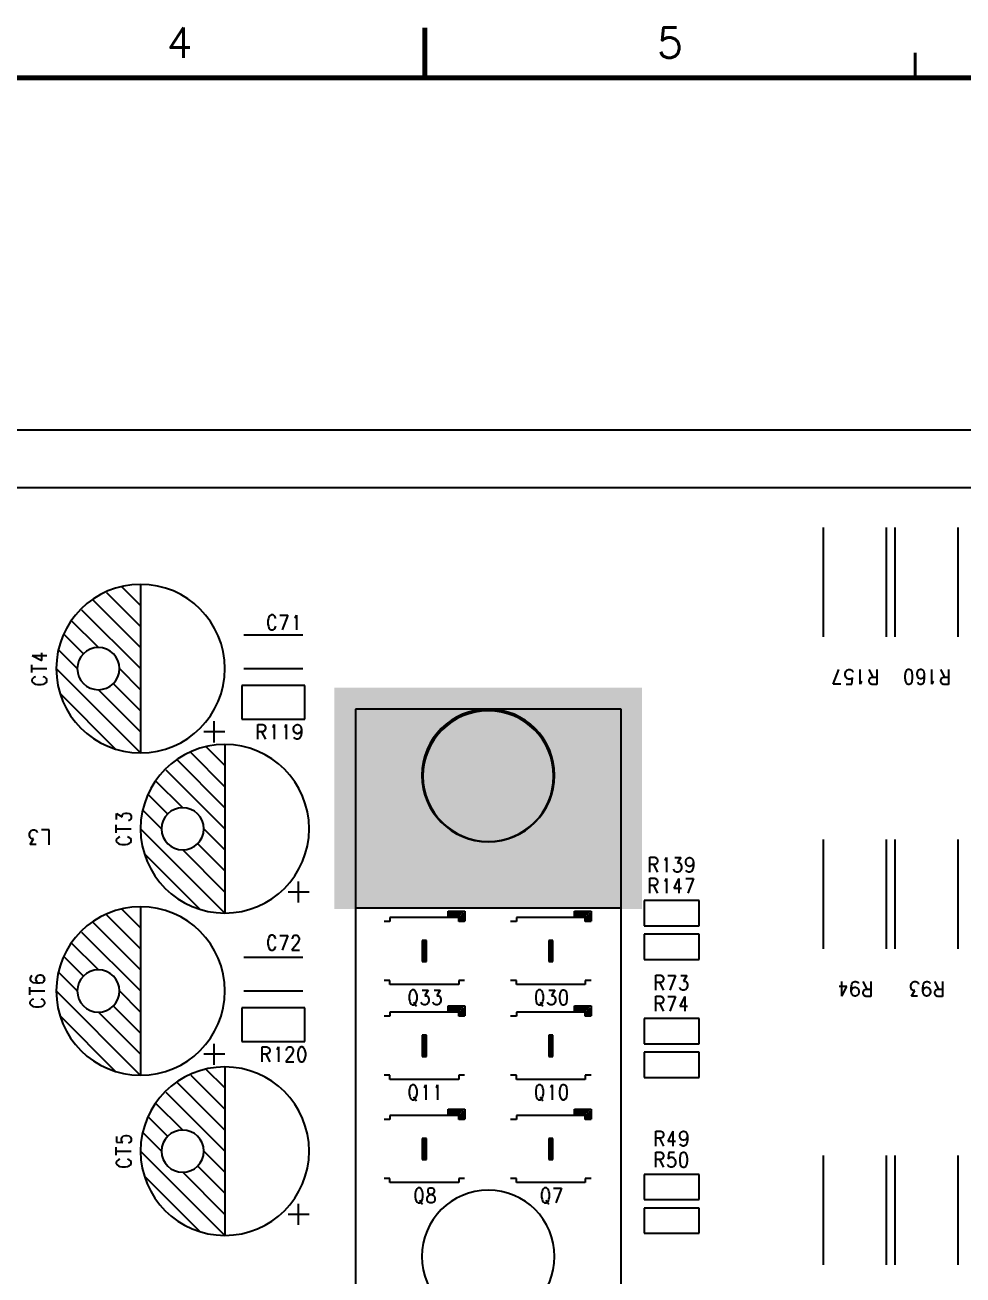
# Model space of a CAD drawing. Extents: x 295 to 953, y 10 to 290.
# Drawn here: x 647.2 to 740.5, y 165.9 to 290.2 of the extents above; entities that cross this region are included whole.
import ezdxf
from ezdxf.enums import TextEntityAlignment as Align

# ---------------------------------------------------------------- set-up
doc = ezdxf.new("R2010")
doc.units = 0
doc.header["$LTSCALE"] = 5
doc.header["$MEASUREMENT"] = 0
doc.layers.get('0').update_dxf_attribs({"linetype": 'CONTINUOUS', "lineweight": 25})
for name, color, linetype in [('BOTTOM_SILK_GBR', 5, 'CONTINUOUS'), ('문자', 4, 'CONTINUOUS'), ('테두리', 3, 'CONTINUOUS')]:
    doc.layers.add(name, color=color, linetype=linetype)
doc.styles.get("Standard").update_dxf_attribs({"font": 'simplex.shx'})

# ---------------------------------------------------------------- blocks, each defined once
blk = doc.blocks.new('C')
at = {"layer": '테두리'}
for points, const_width in [([(210, 290), (210, 285)], 0.5), ([(258.75, 287.5), (258.75, 285)], 0.3), ([(15, 285), (15, 15), (405, 15), (405, 285), (15, 285)], 0.5)]:
    blk.add_lwpolyline(points, dxfattribs=dict(at, const_width=const_width))
at = {"layer": '문자'}
for s, p in [('4', (185.62, 288.5)), ('5', (234.38, 288.5))]:
    blk.add_text(s, height=3, dxfattribs=at).set_placement(p, align=Align.MIDDLE)

msp = doc.modelspace()

# ---------------------------------------------------------------- linework, layer by layer
at = {"layer": 'BOTTOM_SILK_GBR', "color": 0}
for p, q in [((508.78, 250), (868.48, 250)), ((841.25, 244.22), (530.23, 244.22)), ((726.61, 229.39), (726.61, 240.28)), ((732.9, 229.39), (732.9, 240.28)), ((733.74, 229.39), (733.74, 240.28)), ((740.02, 229.39), (740.02, 240.28)), ((658.72, 230.43), (655.37, 233.78)), ((658.72, 232.52), (656.83, 234.41)), ((658.72, 234.62), (658.72, 217.85)), ((658.72, 228.33), (653.9, 233.15)), ((652.85, 232.1), (658.72, 226.24)), ((671.44, 231.23), (671.39, 231.03)), ((671.49, 231.36), (671.44, 231.23)), ((671.59, 231.5), (671.49, 231.36)), ((671.7, 231.59), (671.59, 231.5)), ((671.9, 231.59), (671.7, 231.59)), ((672, 231.5), (671.9, 231.59)), ((672.11, 231.36), (672, 231.5)), ((672.17, 231.23), (672.11, 231.36)), ((672.58, 231.57), (673.35, 231.57)), ((673.35, 231.57), (672.8, 230.1)), ((674.07, 231.3), (674.13, 231.36)), ((674.13, 231.36), (674.22, 231.57)), ((674.22, 231.57), (674.22, 230.1)), ((654.53, 228.33), (651.8, 231.06)), ((671.39, 231.03), (671.39, 230.67)), ((671.39, 230.67), (671.44, 230.46)), ((671.44, 230.46), (671.49, 230.31)), ((671.49, 230.31), (671.59, 230.17)), ((671.59, 230.17), (671.7, 230.1)), ((671.7, 230.1), (671.9, 230.1)), ((671.9, 230.1), (672, 230.17)), ((672, 230.17), (672.11, 230.31)), ((672.11, 230.31), (672.17, 230.46)), ((653.06, 227.7), (651.17, 229.59)), ((668.99, 229.59), (674.85, 229.59)), ((647.94, 227.55), (648.91, 227.04)), ((647.94, 227.55), (649.4, 227.55)), ((648.91, 227.04), (648.91, 227.81)), ((652.43, 226.24), (650.55, 228.12)), ((647.92, 225.85), (647.92, 226.62)), ((647.92, 226.24), (649.4, 226.24)), ((648.01, 225.27), (647.92, 225.17)), ((647.92, 225.17), (647.92, 224.96)), ((648.14, 225.38), (648.01, 225.27)), ((648.28, 225.43), (648.14, 225.38)), ((649.2, 225.38), (649.04, 225.43)), ((649.33, 225.27), (649.2, 225.38)), ((649.4, 225.17), (649.33, 225.27)), ((649.4, 224.96), (649.4, 225.17)), ((658.72, 217.85), (650.34, 226.24)), ((658.72, 224.14), (656.62, 226.24)), ((668.99, 226.24), (674.85, 226.24)), ((727.59, 224.69), (728.14, 226.15)), ((728.78, 225.74), (728.84, 225.94)), ((728.78, 225.58), (728.78, 225.74)), ((728.84, 225.38), (728.78, 225.58)), ((728.84, 225.94), (728.95, 226.08)), ((728.95, 225.25), (728.84, 225.38)), ((728.95, 226.08), (729.12, 226.15)), ((729.12, 225.18), (728.95, 225.25)), ((729.12, 226.15), (729.28, 226.15)), ((729.28, 225.18), (729.12, 225.18)), ((729.28, 226.15), (729.44, 226.08)), ((729.44, 225.25), (729.28, 225.18)), ((729.44, 226.08), (729.49, 226.01)), ((729.44, 224.69), (729.49, 225.31)), ((729.49, 225.31), (729.44, 225.25)), ((729.49, 226.01), (729.55, 225.88)), ((730.28, 224.69), (730.28, 226.15)), ((731.55, 225.38), (731.15, 226.15)), ((731.15, 225.09), (731.21, 225.23)), ((731.15, 224.95), (731.15, 225.09)), ((731.21, 225.23), (731.27, 225.31)), ((731.27, 225.31), (731.43, 225.38)), ((731.43, 225.38), (731.92, 225.38)), ((731.92, 226.15), (731.92, 224.66)), ((734.77, 225.88), (734.71, 225.52)), ((734.71, 225.52), (734.71, 225.31)), ((734.71, 225.31), (734.77, 224.95)), ((734.88, 226.08), (734.77, 225.88)), ((735.04, 226.15), (734.88, 226.08)), ((735.15, 226.15), (735.04, 226.15)), ((735.32, 226.08), (735.15, 226.15)), ((735.43, 225.88), (735.32, 226.08)), ((735.48, 225.52), (735.43, 225.88)), ((735.43, 224.95), (735.48, 225.31)), ((735.48, 225.31), (735.48, 225.52)), ((735.96, 225.94), (735.9, 225.74)), ((735.9, 225.74), (735.9, 225.65)), ((735.9, 225.65), (735.96, 225.45)), ((736.08, 226.08), (735.96, 225.94)), ((735.96, 225.45), (736.08, 225.31)), ((736.26, 226.15), (736.08, 226.08)), ((736.08, 225.31), (736.26, 225.25)), ((736.32, 226.15), (736.26, 226.15)), ((736.26, 225.25), (736.32, 225.25)), ((736.49, 226.08), (736.32, 226.15)), ((736.32, 225.25), (736.49, 225.31)), ((736.62, 225.94), (736.49, 226.08)), ((736.49, 225.31), (736.62, 225.45)), ((736.67, 225.65), (736.62, 225.94)), ((736.62, 225.45), (736.67, 225.65)), ((736.62, 224.95), (736.67, 225.31)), ((736.67, 225.31), (736.67, 225.65)), ((737.4, 224.69), (737.4, 226.15)), ((738.67, 225.38), (738.28, 226.15)), ((738.28, 225.09), (738.34, 225.23)), ((738.28, 224.95), (738.28, 225.09)), ((738.34, 225.23), (738.39, 225.31)), ((738.39, 225.31), (738.55, 225.38)), ((738.55, 225.38), (739.05, 225.38)), ((739.05, 226.15), (739.05, 224.66)), ((647.92, 224.96), (648.01, 224.86)), ((648.01, 224.86), (648.14, 224.76)), ((648.14, 224.76), (648.28, 224.71)), ((648.28, 224.71), (648.48, 224.66)), ((648.48, 224.66), (648.84, 224.66)), ((648.84, 224.66), (649.04, 224.71)), ((649.04, 224.71), (649.2, 224.76)), ((649.2, 224.76), (649.33, 224.86)), ((649.33, 224.86), (649.4, 224.96)), ((658.72, 219.95), (654.53, 224.14)), ((658.72, 222.05), (655.99, 224.77)), ((668.78, 224.56), (668.78, 221.21)), ((675.06, 224.56), (668.78, 224.56)), ((675.06, 221.21), (675.06, 224.56)), ((728.36, 224.69), (727.59, 224.69)), ((728.89, 224.69), (729.44, 224.69)), ((730.37, 224.89), (730.28, 224.69)), ((730.43, 224.95), (730.37, 224.89)), ((731.21, 224.82), (731.15, 224.95)), ((731.27, 224.75), (731.21, 224.82)), ((731.43, 224.66), (731.27, 224.75)), ((731.92, 224.66), (731.43, 224.66)), ((734.77, 224.95), (734.88, 224.75)), ((734.88, 224.75), (735.04, 224.69)), ((735.04, 224.69), (735.15, 224.69)), ((735.15, 224.69), (735.32, 224.75)), ((735.32, 224.75), (735.43, 224.95)), ((735.96, 224.89), (736.02, 224.75)), ((736.02, 224.75), (736.2, 224.69)), ((736.2, 224.69), (736.32, 224.69)), ((736.32, 224.69), (736.49, 224.75)), ((736.49, 224.75), (736.62, 224.95)), ((737.5, 224.89), (737.4, 224.69)), ((737.56, 224.95), (737.5, 224.89)), ((738.34, 224.82), (738.28, 224.95)), ((738.39, 224.75), (738.34, 224.82)), ((738.55, 224.66), (738.39, 224.75)), ((739.05, 224.66), (738.55, 224.66)), ((656.2, 218.27), (650.76, 223.72)), ((680.09, 222.22), (680.09, 113.32)), ((706.49, 222.22), (680.09, 222.22)), ((706.49, 113.32), (706.49, 222.22)), ((666.05, 218.9), (666.05, 221)), ((668.78, 221.21), (675.06, 221.21)), ((670.38, 219.21), (670.38, 220.69)), ((670.38, 220.69), (670.88, 220.69)), ((670.88, 220.69), (671.04, 220.6)), ((671.04, 220.04), (670.88, 219.97)), ((671.04, 220.6), (671.09, 220.54)), ((671.09, 220.13), (671.04, 220.04)), ((671.09, 220.54), (671.15, 220.4)), ((671.15, 220.27), (671.09, 220.13)), ((671.15, 220.4), (671.15, 220.27)), ((671.87, 220.4), (671.93, 220.47)), ((671.93, 220.47), (672.02, 220.67)), ((672.02, 220.67), (672.02, 219.21)), ((673.06, 220.4), (673.12, 220.47)), ((673.12, 220.47), (673.21, 220.67)), ((673.21, 220.67), (673.21, 219.21)), ((673.94, 220.27), (674, 220.47)), ((673.94, 220.2), (673.94, 220.27)), ((674, 219.97), (673.94, 220.2)), ((674, 220.47), (674.12, 220.6)), ((674.12, 220.6), (674.3, 220.67)), ((674.3, 220.67), (674.35, 220.67)), ((674.35, 220.67), (674.54, 220.6)), ((674.54, 220.6), (674.66, 220.47)), ((674.66, 220.47), (674.72, 220.2)), ((674.72, 220.2), (674.66, 219.97)), ((674.72, 220.2), (674.72, 219.84)), ((667.1, 219.95), (665, 219.95)), ((670.88, 219.97), (670.38, 219.97)), ((670.76, 219.97), (671.15, 219.21)), ((674.12, 219.84), (674, 219.97)), ((674.06, 219.28), (674, 219.41)), ((674.24, 219.21), (674.06, 219.28)), ((674.3, 219.77), (674.12, 219.84)), ((674.35, 219.21), (674.24, 219.21)), ((674.35, 219.77), (674.3, 219.77)), ((674.54, 219.84), (674.35, 219.77)), ((674.54, 219.28), (674.35, 219.21)), ((674.66, 219.97), (674.54, 219.84)), ((674.66, 219.48), (674.54, 219.28)), ((674.72, 219.84), (674.66, 219.48)), ((667.1, 214.5), (663.75, 217.85)), ((667.1, 216.6), (665.21, 218.48)), ((667.1, 218.69), (667.1, 201.93)), ((667.1, 212.41), (662.28, 217.23)), ((662.91, 212.41), (660.18, 215.13)), ((661.23, 216.18), (667.1, 210.31)), ((661.44, 211.78), (659.56, 213.66)), ((656.32, 211.22), (656.32, 211.82)), ((656.32, 211.82), (656.88, 211.49)), ((656.88, 211.66), (656.95, 211.77)), ((656.88, 211.49), (656.88, 211.66)), ((656.95, 211.77), (657.02, 211.82)), ((657.02, 211.82), (657.22, 211.88)), ((657.22, 211.88), (657.38, 211.88)), ((657.38, 211.88), (657.58, 211.82)), ((657.58, 211.82), (657.72, 211.72)), ((657.72, 211.72), (657.78, 211.55)), ((657.78, 211.38), (657.72, 211.22)), ((657.78, 211.55), (657.78, 211.38)), ((660.81, 210.31), (658.93, 212.2)), ((647.74, 210.01), (647.85, 210.15)), ((647.85, 210.15), (648.01, 210.22)), ((648.01, 210.22), (648.18, 210.22)), ((648.18, 210.22), (648.34, 210.15)), ((648.34, 210.15), (648.4, 210.08)), ((649.64, 210.22), (648.87, 210.22)), ((649.64, 208.73), (649.64, 210.22)), ((656.3, 209.92), (656.3, 210.7)), ((656.3, 210.31), (657.78, 210.31)), ((657.65, 211.17), (657.51, 211.11)), ((657.72, 211.22), (657.65, 211.17)), ((667.1, 201.93), (658.72, 210.31)), ((667.1, 208.22), (665, 210.31)), ((647.68, 209.81), (647.74, 210.01)), ((647.68, 209.65), (647.68, 209.81)), ((647.74, 209.45), (647.68, 209.65)), ((647.8, 209.38), (647.74, 209.45)), ((647.74, 208.75), (648.07, 209.32)), ((647.9, 209.32), (647.8, 209.38)), ((648.07, 209.32), (647.9, 209.32)), ((648.4, 210.08), (648.45, 209.94)), ((656.39, 209.35), (656.3, 209.25)), ((656.3, 209.25), (656.3, 209.04)), ((656.3, 209.04), (656.39, 208.94)), ((656.52, 209.45), (656.39, 209.35)), ((656.39, 208.94), (656.52, 208.84)), ((656.66, 209.51), (656.52, 209.45)), ((657.58, 209.45), (657.42, 209.51)), ((657.72, 209.35), (657.58, 209.45)), ((657.58, 208.84), (657.72, 208.94)), ((657.78, 209.25), (657.72, 209.35)), ((657.72, 208.94), (657.78, 209.04)), ((657.78, 209.04), (657.78, 209.25)), ((726.61, 198.37), (726.61, 209.26)), ((732.9, 198.37), (732.9, 209.26)), ((733.74, 198.37), (733.74, 209.26)), ((740.02, 198.37), (740.02, 209.26)), ((648.34, 208.75), (647.74, 208.75)), ((656.52, 208.84), (656.66, 208.78)), ((656.66, 208.78), (656.86, 208.74)), ((656.86, 208.74), (657.22, 208.74)), ((657.22, 208.74), (657.42, 208.78)), ((657.42, 208.78), (657.58, 208.84)), ((664.59, 202.35), (659.14, 207.8)), ((667.1, 204.02), (662.91, 208.22)), ((667.1, 206.12), (664.38, 208.84)), ((709.36, 206.01), (709.36, 207.49)), ((709.36, 207.49), (709.85, 207.49)), ((709.85, 206.77), (709.36, 206.77)), ((709.73, 206.77), (710.13, 206.01)), ((709.85, 207.49), (710.01, 207.4)), ((710.01, 206.84), (709.85, 206.77)), ((710.01, 207.4), (710.07, 207.33)), ((710.07, 206.93), (710.01, 206.84)), ((710.07, 207.33), (710.13, 207.2)), ((710.13, 207.06), (710.07, 206.93)), ((710.13, 207.2), (710.13, 207.06)), ((710.85, 207.2), (710.91, 207.27)), ((710.91, 207.27), (711, 207.47)), ((711, 207.47), (711, 206.01)), ((711.84, 207.47), (712.44, 207.47)), ((712.44, 207.47), (712.11, 206.91)), ((712.11, 206.91), (712.28, 206.91)), ((712.28, 206.91), (712.39, 206.84)), ((712.39, 206.84), (712.44, 206.77)), ((712.44, 206.77), (712.5, 206.57)), ((712.5, 206.41), (712.44, 206.21)), ((712.5, 206.57), (712.5, 206.41)), ((712.92, 207.06), (712.97, 207.27)), ((712.92, 207), (712.92, 207.06)), ((712.97, 206.77), (712.92, 207)), ((712.97, 207.27), (713.1, 207.4)), ((713.1, 206.64), (712.97, 206.77)), ((713.1, 207.4), (713.28, 207.47)), ((713.28, 206.57), (713.1, 206.64)), ((713.28, 207.47), (713.33, 207.47)), ((713.33, 206.57), (713.28, 206.57)), ((713.33, 207.47), (713.51, 207.4)), ((713.51, 206.64), (713.33, 206.57)), ((713.51, 207.4), (713.63, 207.27)), ((713.63, 206.77), (713.51, 206.64)), ((713.63, 207.27), (713.69, 207)), ((713.69, 207), (713.63, 206.77)), ((713.69, 206.64), (713.63, 206.28)), ((713.69, 207), (713.69, 206.64)), ((709.36, 203.91), (709.36, 205.4)), ((709.36, 205.4), (709.85, 205.4)), ((709.85, 205.4), (710.01, 205.3)), ((710.01, 205.3), (710.07, 205.24)), ((710.07, 205.24), (710.13, 205.1)), ((710.85, 205.1), (710.91, 205.17)), ((710.91, 205.17), (711, 205.37)), ((711, 205.37), (711, 203.91)), ((711.79, 206.14), (711.73, 206.28)), ((712.24, 205.37), (711.73, 204.41)), ((711.84, 206.07), (711.79, 206.14)), ((712, 206.01), (711.84, 206.07)), ((712.17, 206.01), (712, 206.01)), ((712.33, 206.07), (712.17, 206.01)), ((712.24, 205.37), (712.24, 203.91)), ((712.44, 206.21), (712.33, 206.07)), ((712.92, 205.37), (713.69, 205.37)), ((713.04, 206.07), (712.97, 206.21)), ((713.21, 206.01), (713.04, 206.07)), ((713.69, 205.37), (713.14, 203.91)), ((713.33, 206.01), (713.21, 206.01)), ((713.51, 206.07), (713.33, 206.01)), ((713.63, 206.28), (713.51, 206.07)), ((675.48, 204.02), (673.39, 204.02)), ((674.43, 202.98), (674.43, 205.07)), ((709.85, 204.68), (709.36, 204.68)), ((709.73, 204.68), (710.13, 203.91)), ((710.01, 204.74), (709.85, 204.68)), ((710.07, 204.83), (710.01, 204.74)), ((710.13, 204.97), (710.07, 204.83)), ((710.13, 205.1), (710.13, 204.97)), ((711.73, 204.41), (712.5, 204.41)), ((708.8, 203.19), (708.8, 200.67)), ((714.25, 203.19), (708.8, 203.19)), ((714.25, 200.67), (714.25, 203.19)), ((658.72, 198.37), (655.37, 201.72)), ((658.72, 200.46), (656.83, 202.35)), ((658.72, 202.56), (658.72, 185.79)), ((706.49, 202.42), (680.09, 202.42)), ((683.52, 201.5), (683.52, 201.09)), ((690.37, 201.5), (683.52, 201.5)), ((689.31, 201.62), (689.31, 202.12)), ((689.31, 202.12), (690.96, 202.12)), ((689.31, 201.95), (689.31, 202.12)), ((690.79, 201.95), (689.31, 201.95)), ((689.31, 201.79), (690.63, 201.79)), ((689.31, 201.62), (689.31, 201.79)), ((690.46, 201.62), (689.31, 201.62)), ((690.37, 201.09), (690.37, 201.5)), ((690.46, 201.13), (690.46, 201.62)), ((690.63, 201.79), (690.63, 201.13)), ((690.79, 201.13), (690.79, 201.95)), ((690.96, 202.12), (690.96, 201.13)), ((696.09, 201.5), (696.09, 201.09)), ((702.94, 201.5), (696.09, 201.5)), ((701.88, 201.62), (701.88, 202.12)), ((701.88, 202.12), (703.53, 202.12)), ((701.88, 201.95), (701.88, 202.12)), ((703.37, 201.95), (701.88, 201.95)), ((701.88, 201.79), (703.2, 201.79)), ((701.88, 201.62), (701.88, 201.79)), ((703.04, 201.62), (701.88, 201.62)), ((702.94, 201.09), (702.94, 201.5)), ((703.04, 201.13), (703.04, 201.62)), ((703.2, 201.79), (703.2, 201.13)), ((703.37, 201.13), (703.37, 201.95)), ((703.53, 202.12), (703.53, 201.13)), ((658.72, 196.27), (653.9, 201.09)), ((683.52, 201.09), (682.94, 201.09)), ((690.94, 201.09), (690.37, 201.09)), ((690.96, 201.13), (690.46, 201.13)), ((690.63, 201.13), (690.79, 201.13)), ((696.09, 201.09), (695.51, 201.09)), ((703.52, 201.09), (702.94, 201.09)), ((703.53, 201.13), (703.04, 201.13)), ((703.2, 201.13), (703.37, 201.13)), ((708.8, 200.67), (714.25, 200.67)), ((654.53, 196.27), (651.8, 199)), ((652.85, 200.04), (658.72, 194.18)), ((671.44, 199.38), (671.39, 199.18)), ((671.39, 199.18), (671.39, 198.82)), ((671.49, 199.51), (671.44, 199.38)), ((671.59, 199.65), (671.49, 199.51)), ((671.7, 199.74), (671.59, 199.65)), ((671.9, 199.74), (671.7, 199.74)), ((672, 199.65), (671.9, 199.74)), ((672.11, 199.51), (672, 199.65)), ((672.17, 199.38), (672.11, 199.51)), ((672.58, 199.71), (673.35, 199.71)), ((673.35, 199.71), (672.8, 198.25)), ((674.32, 198.95), (673.77, 198.25)), ((673.82, 199.45), (673.88, 199.58)), ((673.82, 199.38), (673.82, 199.45)), ((673.88, 199.58), (673.93, 199.65)), ((673.93, 199.65), (674.04, 199.74)), ((674.04, 199.74), (674.26, 199.74)), ((674.26, 199.74), (674.37, 199.65)), ((674.43, 199.18), (674.32, 198.95)), ((674.37, 199.65), (674.43, 199.58)), ((674.43, 199.58), (674.48, 199.45)), ((674.48, 199.31), (674.43, 199.18)), ((674.48, 199.45), (674.48, 199.31)), ((686.73, 199.2), (686.73, 197.11)), ((687.15, 199.2), (686.73, 199.2)), ((686.94, 197.11), (686.94, 199.2)), ((687.15, 197.11), (687.15, 199.2)), ((699.3, 199.2), (699.3, 197.11)), ((699.72, 199.2), (699.3, 199.2)), ((699.51, 197.11), (699.51, 199.2)), ((699.72, 197.11), (699.72, 199.2)), ((708.8, 199.83), (708.8, 197.32)), ((714.25, 199.83), (708.8, 199.83)), ((714.25, 197.32), (714.25, 199.83)), ((671.39, 198.82), (671.44, 198.61)), ((671.44, 198.61), (671.49, 198.46)), ((671.49, 198.46), (671.59, 198.32)), ((671.59, 198.32), (671.7, 198.25)), ((671.7, 198.25), (671.9, 198.25)), ((671.9, 198.25), (672, 198.32)), ((672, 198.32), (672.11, 198.46)), ((672.11, 198.46), (672.17, 198.61)), ((673.77, 198.25), (674.54, 198.25)), ((653.06, 195.64), (651.17, 197.53)), ((668.99, 197.53), (674.85, 197.53)), ((686.73, 197.11), (687.15, 197.11)), ((699.3, 197.11), (699.72, 197.11)), ((708.8, 197.32), (714.25, 197.32)), ((647.8, 195.63), (647.73, 195.45)), ((647.73, 195.45), (647.73, 195.33)), ((647.73, 195.33), (647.8, 195.16)), ((647.93, 195.69), (647.8, 195.63)), ((648.36, 195.56), (648.29, 195.39)), ((648.29, 195.39), (648.29, 195.33)), ((648.29, 195.33), (648.36, 195.16)), ((648.49, 195.69), (648.36, 195.56)), ((648.7, 195.75), (648.49, 195.69)), ((648.79, 195.75), (648.7, 195.75)), ((648.99, 195.69), (648.79, 195.75)), ((649.12, 195.56), (648.99, 195.69)), ((649.19, 195.39), (649.12, 195.56)), ((649.12, 195.16), (649.19, 195.33)), ((649.19, 195.33), (649.19, 195.39)), ((652.43, 194.18), (650.55, 196.06)), ((683.52, 195.23), (682.94, 195.23)), ((683.52, 194.82), (683.52, 195.23)), ((690.37, 195.23), (690.37, 194.82)), ((690.94, 195.23), (690.37, 195.23)), ((696.09, 195.23), (695.51, 195.23)), ((696.09, 194.82), (696.09, 195.23)), ((702.94, 195.23), (702.94, 194.82)), ((703.52, 195.23), (702.94, 195.23)), ((709.95, 194.27), (709.95, 195.76)), ((709.95, 195.76), (710.45, 195.76)), ((710.45, 195.76), (710.61, 195.67)), ((710.61, 195.67), (710.66, 195.6)), ((710.66, 195.19), (710.61, 195.1)), ((710.66, 195.6), (710.72, 195.46)), ((710.72, 195.33), (710.66, 195.19)), ((710.72, 195.46), (710.72, 195.33)), ((711.14, 195.73), (711.91, 195.73)), ((711.91, 195.73), (711.35, 194.27)), ((712.44, 195.73), (713.04, 195.73)), ((713.04, 195.73), (712.7, 195.17)), ((647.71, 193.79), (647.71, 194.56)), ((647.71, 194.18), (649.19, 194.18)), ((647.8, 195.16), (648, 195.03)), ((648, 195.03), (648.36, 194.98)), ((648.36, 195.16), (648.49, 195.03)), ((648.36, 194.98), (648.7, 194.98)), ((648.49, 195.03), (648.7, 194.98)), ((648.7, 194.98), (648.99, 195.03)), ((648.99, 195.03), (649.12, 195.16)), ((658.72, 185.79), (650.34, 194.18)), ((658.72, 192.08), (656.62, 194.18)), ((668.99, 194.18), (674.85, 194.18)), ((690.37, 194.82), (683.52, 194.82)), ((685.53, 194.06), (685.48, 193.93)), ((685.63, 194.2), (685.53, 194.06)), ((685.72, 194.29), (685.63, 194.2)), ((685.91, 194.29), (685.72, 194.29)), ((686, 194.2), (685.91, 194.29)), ((686.1, 194.06), (686, 194.2)), ((686.15, 193.93), (686.1, 194.06)), ((686.73, 194.27), (687.33, 194.27)), ((687.33, 194.27), (687, 193.7)), ((687.92, 194.27), (688.52, 194.27)), ((688.52, 194.27), (688.19, 193.7)), ((702.94, 194.82), (696.09, 194.82)), ((698.1, 194.06), (698.05, 193.93)), ((698.2, 194.2), (698.1, 194.06)), ((698.29, 194.29), (698.2, 194.2)), ((698.48, 194.29), (698.29, 194.29)), ((698.58, 194.2), (698.48, 194.29)), ((698.68, 194.06), (698.58, 194.2)), ((698.72, 193.93), (698.68, 194.06)), ((699.3, 194.27), (699.91, 194.27)), ((699.91, 194.27), (699.57, 193.7)), ((700.44, 194), (700.38, 193.64)), ((700.54, 194.2), (700.44, 194)), ((700.71, 194.27), (700.54, 194.2)), ((700.82, 194.27), (700.71, 194.27)), ((700.98, 194.2), (700.82, 194.27)), ((701.09, 194), (700.98, 194.2)), ((701.15, 193.64), (701.09, 194)), ((710.45, 195.04), (709.95, 195.04)), ((710.33, 195.04), (710.72, 194.27)), ((710.61, 195.1), (710.45, 195.04)), ((712.38, 194.41), (712.33, 194.54)), ((712.44, 194.34), (712.38, 194.41)), ((712.6, 194.27), (712.44, 194.34)), ((712.77, 194.27), (712.6, 194.27)), ((712.7, 195.17), (712.87, 195.17)), ((712.93, 194.34), (712.77, 194.27)), ((712.87, 195.17), (712.98, 195.1)), ((713.04, 194.47), (712.93, 194.34)), ((712.98, 195.1), (713.04, 195.04)), ((713.04, 195.04), (713.1, 194.83)), ((713.1, 194.68), (713.04, 194.47)), ((713.1, 194.83), (713.1, 194.68)), ((728.95, 194.63), (728.18, 194.63)), ((728.44, 193.67), (728.44, 195.13)), ((728.44, 193.67), (728.95, 194.63)), ((729.37, 194.5), (729.43, 194.86)), ((729.37, 194.14), (729.37, 194.5)), ((729.37, 194.14), (729.43, 194.36)), ((729.43, 193.87), (729.37, 194.14)), ((729.43, 194.86), (729.55, 195.06)), ((729.43, 194.36), (729.55, 194.5)), ((729.55, 195.06), (729.73, 195.13)), ((729.55, 194.5), (729.73, 194.56)), ((729.73, 195.13), (729.85, 195.13)), ((729.73, 194.56), (729.79, 194.56)), ((729.79, 194.56), (729.96, 194.5)), ((729.85, 195.13), (730.03, 195.06)), ((729.96, 194.5), (730.09, 194.36)), ((730.03, 195.06), (730.09, 194.92)), ((730.09, 194.36), (730.14, 194.14)), ((730.14, 194.07), (730.09, 193.87)), ((730.14, 194.14), (730.14, 194.07)), ((730.95, 194.36), (730.56, 195.13)), ((730.56, 194.07), (730.62, 194.21)), ((730.56, 193.93), (730.56, 194.07)), ((730.62, 193.8), (730.56, 193.93)), ((730.62, 194.21), (730.67, 194.29)), ((730.67, 194.29), (730.83, 194.36)), ((730.83, 194.36), (731.33, 194.36)), ((731.33, 195.13), (731.33, 193.64)), ((735.31, 194.72), (735.37, 194.92)), ((735.31, 194.56), (735.31, 194.72)), ((735.37, 194.36), (735.31, 194.56)), ((735.37, 194.92), (735.48, 195.06)), ((735.42, 194.29), (735.37, 194.36)), ((735.37, 193.67), (735.7, 194.23)), ((735.53, 194.23), (735.42, 194.29)), ((735.48, 195.06), (735.64, 195.13)), ((735.7, 194.23), (735.53, 194.23)), ((735.64, 195.13), (735.81, 195.13)), ((735.81, 195.13), (735.97, 195.06)), ((735.97, 195.06), (736.02, 194.99)), ((736.02, 194.99), (736.08, 194.86)), ((736.49, 194.5), (736.56, 194.86)), ((736.49, 194.14), (736.49, 194.5)), ((736.49, 194.14), (736.56, 194.36)), ((736.56, 193.87), (736.49, 194.14)), ((736.56, 194.86), (736.67, 195.06)), ((736.56, 194.36), (736.67, 194.5)), ((736.67, 195.06), (736.86, 195.13)), ((736.67, 194.5), (736.86, 194.56)), ((736.86, 195.13), (736.97, 195.13)), ((736.86, 194.56), (736.91, 194.56)), ((736.91, 194.56), (737.09, 194.5)), ((736.97, 195.13), (737.15, 195.06)), ((737.09, 194.5), (737.21, 194.36)), ((737.15, 195.06), (737.21, 194.92)), ((737.21, 194.36), (737.27, 194.14)), ((737.27, 194.07), (737.21, 193.87)), ((737.27, 194.14), (737.27, 194.07)), ((738.08, 194.36), (737.68, 195.13)), ((737.68, 194.07), (737.74, 194.21)), ((737.68, 193.93), (737.68, 194.07)), ((737.74, 193.8), (737.68, 193.93)), ((737.74, 194.21), (737.8, 194.29)), ((737.8, 194.29), (737.96, 194.36)), ((737.96, 194.36), (738.45, 194.36)), ((738.45, 195.13), (738.45, 193.64)), ((647.8, 193.21), (647.71, 193.11)), ((647.71, 193.11), (647.71, 192.9)), ((647.71, 192.9), (647.8, 192.8)), ((647.93, 193.32), (647.8, 193.21)), ((647.8, 192.8), (647.93, 192.7)), ((648.07, 193.37), (647.93, 193.32)), ((647.93, 192.7), (648.07, 192.65)), ((648.99, 193.32), (648.83, 193.37)), ((648.83, 192.65), (648.99, 192.7)), ((649.12, 193.21), (648.99, 193.32)), ((648.99, 192.7), (649.12, 192.8)), ((649.19, 193.11), (649.12, 193.21)), ((649.12, 192.8), (649.19, 192.9)), ((649.19, 192.9), (649.19, 193.11)), ((658.72, 189.98), (655.99, 192.71)), ((685.48, 193.93), (685.43, 193.73)), ((685.43, 193.73), (685.43, 193.37)), ((685.43, 193.37), (685.48, 193.16)), ((685.48, 193.16), (685.53, 193.01)), ((685.53, 193.01), (685.63, 192.87)), ((685.63, 192.87), (685.72, 192.8)), ((685.72, 192.8), (685.91, 192.8)), ((685.87, 193.07), (686.15, 192.67)), ((685.91, 192.8), (686, 192.87)), ((686, 192.87), (686.1, 193.01)), ((686.1, 193.01), (686.15, 193.16)), ((686.21, 193.73), (686.15, 193.93)), ((686.15, 193.16), (686.21, 193.37)), ((686.21, 193.37), (686.21, 193.73)), ((686.68, 192.94), (686.62, 193.07)), ((686.73, 192.87), (686.68, 192.94)), ((686.89, 192.8), (686.73, 192.87)), ((687.06, 192.8), (686.89, 192.8)), ((687, 193.7), (687.17, 193.7)), ((687.22, 192.87), (687.06, 192.8)), ((687.17, 193.7), (687.28, 193.64)), ((687.33, 193.01), (687.22, 192.87)), ((687.28, 193.64), (687.33, 193.57)), ((687.33, 193.57), (687.39, 193.37)), ((687.39, 193.21), (687.33, 193.01)), ((687.39, 193.37), (687.39, 193.21)), ((687.86, 192.94), (687.81, 193.07)), ((687.92, 192.87), (687.86, 192.94)), ((688.08, 192.8), (687.92, 192.87)), ((688.25, 192.8), (688.08, 192.8)), ((688.19, 193.7), (688.36, 193.7)), ((688.41, 192.87), (688.25, 192.8)), ((688.36, 193.7), (688.47, 193.64)), ((688.52, 193.01), (688.41, 192.87)), ((688.47, 193.64), (688.52, 193.57)), ((688.52, 193.57), (688.58, 193.37)), ((688.58, 193.21), (688.52, 193.01)), ((688.58, 193.37), (688.58, 193.21)), ((698.05, 193.93), (698.01, 193.73)), ((698.01, 193.73), (698.01, 193.37)), ((698.01, 193.37), (698.05, 193.16)), ((698.05, 193.16), (698.1, 193.01)), ((698.1, 193.01), (698.2, 192.87)), ((698.2, 192.87), (698.29, 192.8)), ((698.29, 192.8), (698.48, 192.8)), ((698.44, 193.07), (698.72, 192.67)), ((698.48, 192.8), (698.58, 192.87)), ((698.58, 192.87), (698.68, 193.01)), ((698.68, 193.01), (698.72, 193.16)), ((698.78, 193.73), (698.72, 193.93)), ((698.72, 193.16), (698.78, 193.37)), ((698.78, 193.37), (698.78, 193.73)), ((699.25, 192.94), (699.19, 193.07)), ((699.3, 192.87), (699.25, 192.94)), ((699.46, 192.8), (699.3, 192.87)), ((699.63, 192.8), (699.46, 192.8)), ((699.57, 193.7), (699.74, 193.7)), ((699.8, 192.87), (699.63, 192.8)), ((699.74, 193.7), (699.85, 193.64)), ((699.91, 193.01), (699.8, 192.87)), ((699.85, 193.64), (699.91, 193.57)), ((699.91, 193.57), (699.97, 193.37)), ((699.97, 193.21), (699.91, 193.01)), ((699.97, 193.37), (699.97, 193.21)), ((700.38, 193.64), (700.38, 193.43)), ((700.38, 193.43), (700.44, 193.07)), ((700.44, 193.07), (700.54, 192.87)), ((700.54, 192.87), (700.71, 192.8)), ((700.71, 192.8), (700.82, 192.8)), ((700.82, 192.8), (700.98, 192.87)), ((700.98, 192.87), (701.09, 193.07)), ((701.09, 193.07), (701.15, 193.43)), ((701.15, 193.43), (701.15, 193.64)), ((709.95, 192.18), (709.95, 193.66)), ((709.95, 193.66), (710.45, 193.66)), ((710.45, 192.94), (709.95, 192.94)), ((710.33, 192.94), (710.72, 192.18)), ((710.45, 193.66), (710.61, 193.57)), ((710.61, 193.01), (710.45, 192.94)), ((710.61, 193.57), (710.66, 193.5)), ((710.66, 193.1), (710.61, 193.01)), ((710.66, 193.5), (710.72, 193.37)), ((710.72, 193.23), (710.66, 193.1)), ((710.72, 193.37), (710.72, 193.23)), ((711.14, 193.64), (711.91, 193.64)), ((711.91, 193.64), (711.35, 192.18)), ((712.84, 193.64), (712.33, 192.67)), ((712.84, 193.64), (712.84, 192.18)), ((729.55, 193.73), (729.43, 193.87)), ((729.73, 193.67), (729.55, 193.73)), ((729.79, 193.67), (729.73, 193.67)), ((729.96, 193.73), (729.79, 193.67)), ((730.09, 193.87), (729.96, 193.73)), ((730.67, 193.73), (730.62, 193.8)), ((730.83, 193.64), (730.67, 193.73)), ((731.33, 193.64), (730.83, 193.64)), ((735.97, 193.67), (735.37, 193.67)), ((736.67, 193.73), (736.56, 193.87)), ((736.86, 193.67), (736.67, 193.73)), ((736.91, 193.67), (736.86, 193.67)), ((737.09, 193.73), (736.91, 193.67)), ((737.21, 193.87), (737.09, 193.73)), ((737.8, 193.73), (737.74, 193.8)), ((737.96, 193.64), (737.8, 193.73)), ((738.45, 193.64), (737.96, 193.64)), ((648.07, 192.65), (648.27, 192.6)), ((648.27, 192.6), (648.63, 192.6)), ((648.63, 192.6), (648.83, 192.65)), ((656.2, 186.21), (650.76, 191.66)), ((658.72, 187.89), (654.53, 192.08)), ((668.78, 192.5), (668.78, 189.15)), ((675.06, 192.5), (668.78, 192.5)), ((675.06, 189.15), (675.06, 192.5)), ((683.52, 191.66), (682.94, 191.66)), ((683.52, 192.07), (683.52, 191.66)), ((690.37, 192.07), (683.52, 192.07)), ((689.31, 192.19), (689.31, 192.69)), ((689.31, 192.69), (690.96, 192.69)), ((689.31, 192.52), (689.31, 192.69)), ((690.79, 192.52), (689.31, 192.52)), ((689.31, 192.36), (690.63, 192.36)), ((689.31, 192.19), (689.31, 192.36)), ((690.46, 192.19), (689.31, 192.19)), ((690.37, 191.66), (690.37, 192.07)), ((690.94, 191.66), (690.37, 191.66)), ((690.46, 191.7), (690.46, 192.19)), ((690.96, 191.7), (690.46, 191.7)), ((690.63, 192.36), (690.63, 191.7)), ((690.63, 191.7), (690.79, 191.7)), ((690.79, 191.7), (690.79, 192.52)), ((690.96, 192.69), (690.96, 191.7)), ((696.09, 191.66), (695.51, 191.66)), ((696.09, 192.07), (696.09, 191.66)), ((702.94, 192.07), (696.09, 192.07)), ((701.88, 192.19), (701.88, 192.69)), ((701.88, 192.69), (703.53, 192.69)), ((701.88, 192.52), (701.88, 192.69)), ((703.37, 192.52), (701.88, 192.52)), ((701.88, 192.36), (703.2, 192.36)), ((701.88, 192.19), (701.88, 192.36)), ((703.04, 192.19), (701.88, 192.19)), ((702.94, 191.66), (702.94, 192.07)), ((703.52, 191.66), (702.94, 191.66)), ((703.04, 191.7), (703.04, 192.19)), ((703.53, 191.7), (703.04, 191.7)), ((703.2, 192.36), (703.2, 191.7)), ((703.2, 191.7), (703.37, 191.7)), ((703.37, 191.7), (703.37, 192.52)), ((703.53, 192.69), (703.53, 191.7)), ((708.8, 191.45), (708.8, 188.94)), ((714.25, 191.45), (708.8, 191.45)), ((712.33, 192.67), (713.1, 192.67)), ((714.25, 188.94), (714.25, 191.45)), ((668.78, 189.15), (675.06, 189.15)), ((686.73, 189.78), (686.73, 187.68)), ((687.15, 189.78), (686.73, 189.78)), ((686.94, 187.68), (686.94, 189.78)), ((687.15, 187.68), (687.15, 189.78)), ((699.3, 189.78), (699.3, 187.68)), ((699.72, 189.78), (699.3, 189.78)), ((699.51, 187.68), (699.51, 189.78)), ((699.72, 187.68), (699.72, 189.78)), ((667.1, 187.89), (665, 187.89)), ((666.05, 186.84), (666.05, 188.94)), ((670.8, 187.15), (670.8, 188.63)), ((670.8, 188.63), (671.29, 188.63)), ((671.29, 187.91), (670.8, 187.91)), ((671.18, 187.91), (671.57, 187.15)), ((671.29, 188.63), (671.46, 188.54)), ((671.46, 187.98), (671.29, 187.91)), ((671.46, 188.54), (671.51, 188.47)), ((671.51, 188.07), (671.46, 187.98)), ((671.51, 188.47), (671.57, 188.34)), ((671.57, 188.2), (671.51, 188.07)), ((671.57, 188.34), (671.57, 188.2)), ((672.29, 188.34), (672.35, 188.41)), ((672.35, 188.41), (672.44, 188.61)), ((672.44, 188.61), (672.44, 187.15)), ((673.72, 187.84), (673.18, 187.15)), ((673.23, 188.34), (673.28, 188.47)), ((673.23, 188.27), (673.23, 188.34)), ((673.28, 188.47), (673.34, 188.54)), ((673.34, 188.54), (673.45, 188.63)), ((673.45, 188.63), (673.67, 188.63)), ((673.67, 188.63), (673.78, 188.54)), ((673.83, 188.07), (673.72, 187.84)), ((673.78, 188.54), (673.83, 188.47)), ((673.83, 188.47), (673.89, 188.34)), ((673.89, 188.2), (673.83, 188.07)), ((673.89, 188.34), (673.89, 188.2)), ((674.42, 188.34), (674.36, 187.98)), ((674.36, 187.98), (674.36, 187.78)), ((674.36, 187.78), (674.42, 187.42)), ((674.53, 188.54), (674.42, 188.34)), ((674.69, 188.61), (674.53, 188.54)), ((674.8, 188.61), (674.69, 188.61)), ((674.97, 188.54), (674.8, 188.61)), ((675.07, 188.34), (674.97, 188.54)), ((675.14, 187.98), (675.07, 188.34)), ((675.07, 187.42), (675.14, 187.78)), ((675.14, 187.78), (675.14, 187.98)), ((708.8, 188.94), (714.25, 188.94)), ((708.8, 188.1), (708.8, 185.58)), ((714.25, 188.1), (708.8, 188.1)), ((714.25, 185.58), (714.25, 188.1)), ((667.1, 186.63), (667.1, 169.87)), ((673.18, 187.15), (673.95, 187.15)), ((674.42, 187.42), (674.53, 187.21)), ((674.53, 187.21), (674.69, 187.15)), ((674.69, 187.15), (674.8, 187.15)), ((674.8, 187.15), (674.97, 187.21)), ((674.97, 187.21), (675.07, 187.42)), ((686.73, 187.68), (687.15, 187.68)), ((699.3, 187.68), (699.72, 187.68)), ((667.1, 182.44), (663.75, 185.79)), ((667.1, 184.54), (665.21, 186.42)), ((683.52, 185.8), (682.94, 185.8)), ((683.52, 185.39), (683.52, 185.8)), ((690.37, 185.39), (683.52, 185.39)), ((690.37, 185.8), (690.37, 185.39)), ((690.94, 185.8), (690.37, 185.8)), ((696.09, 185.8), (695.51, 185.8)), ((696.09, 185.39), (696.09, 185.8)), ((702.94, 185.39), (696.09, 185.39)), ((702.94, 185.8), (702.94, 185.39)), ((703.52, 185.8), (702.94, 185.8)), ((708.8, 185.58), (714.25, 185.58)), ((661.23, 184.12), (667.1, 178.25)), ((667.1, 180.35), (662.28, 185.16)), ((685.48, 184.5), (685.43, 184.3)), ((685.43, 184.3), (685.43, 183.94)), ((685.53, 184.64), (685.48, 184.5)), ((685.63, 184.77), (685.53, 184.64)), ((685.72, 184.86), (685.63, 184.77)), ((685.91, 184.86), (685.72, 184.86)), ((686, 184.77), (685.91, 184.86)), ((686.1, 184.64), (686, 184.77)), ((686.15, 184.5), (686.1, 184.64)), ((686.21, 184.3), (686.15, 184.5)), ((686.21, 183.94), (686.21, 184.3)), ((686.92, 184.57), (686.98, 184.64)), ((686.98, 184.64), (687.08, 184.84)), ((687.08, 184.84), (687.08, 183.37)), ((688.11, 184.57), (688.17, 184.64)), ((688.17, 184.64), (688.26, 184.84)), ((688.26, 184.84), (688.26, 183.37)), ((698.05, 184.5), (698.01, 184.3)), ((698.01, 184.3), (698.01, 183.94)), ((698.1, 184.64), (698.05, 184.5)), ((698.2, 184.77), (698.1, 184.64)), ((698.29, 184.86), (698.2, 184.77)), ((698.48, 184.86), (698.29, 184.86)), ((698.58, 184.77), (698.48, 184.86)), ((698.68, 184.64), (698.58, 184.77)), ((698.72, 184.5), (698.68, 184.64)), ((698.78, 184.3), (698.72, 184.5)), ((698.78, 183.94), (698.78, 184.3)), ((699.5, 184.57), (699.56, 184.64)), ((699.56, 184.64), (699.65, 184.84)), ((699.65, 184.84), (699.65, 183.37)), ((700.44, 184.57), (700.38, 184.21)), ((700.38, 184.21), (700.38, 184)), ((700.38, 184), (700.44, 183.65)), ((700.54, 184.77), (700.44, 184.57)), ((700.71, 184.84), (700.54, 184.77)), ((700.82, 184.84), (700.71, 184.84)), ((700.98, 184.77), (700.82, 184.84)), ((701.09, 184.57), (700.98, 184.77)), ((701.15, 184.21), (701.09, 184.57)), ((701.09, 183.65), (701.15, 184)), ((701.15, 184), (701.15, 184.21)), ((662.91, 180.35), (660.18, 183.07)), ((685.43, 183.94), (685.48, 183.73)), ((685.48, 183.73), (685.53, 183.58)), ((685.53, 183.58), (685.63, 183.44)), ((685.63, 183.44), (685.72, 183.37)), ((685.72, 183.37), (685.91, 183.37)), ((685.87, 183.65), (686.15, 183.24)), ((685.91, 183.37), (686, 183.44)), ((686, 183.44), (686.1, 183.58)), ((686.1, 183.58), (686.15, 183.73)), ((686.15, 183.73), (686.21, 183.94)), ((698.01, 183.94), (698.05, 183.73)), ((698.05, 183.73), (698.1, 183.58)), ((698.1, 183.58), (698.2, 183.44)), ((698.2, 183.44), (698.29, 183.37)), ((698.29, 183.37), (698.48, 183.37)), ((698.44, 183.65), (698.72, 183.24)), ((698.48, 183.37), (698.58, 183.44)), ((698.58, 183.44), (698.68, 183.58)), ((698.68, 183.58), (698.72, 183.73)), ((698.72, 183.73), (698.78, 183.94)), ((700.44, 183.65), (700.54, 183.44)), ((700.54, 183.44), (700.71, 183.37)), ((700.71, 183.37), (700.82, 183.37)), ((700.82, 183.37), (700.98, 183.44)), ((700.98, 183.44), (701.09, 183.65)), ((661.44, 179.72), (659.56, 181.6)), ((683.52, 181.8), (683.52, 181.39)), ((690.37, 181.8), (683.52, 181.8)), ((689.31, 181.92), (689.31, 182.42)), ((689.31, 182.42), (690.96, 182.42)), ((689.31, 182.25), (689.31, 182.42)), ((690.79, 182.25), (689.31, 182.25)), ((689.31, 182.09), (690.63, 182.09)), ((689.31, 181.92), (689.31, 182.09)), ((690.46, 181.92), (689.31, 181.92)), ((690.37, 181.39), (690.37, 181.8)), ((690.46, 181.43), (690.46, 181.92)), ((690.63, 182.09), (690.63, 181.43)), ((690.79, 181.43), (690.79, 182.25)), ((690.96, 182.42), (690.96, 181.43)), ((696.09, 181.8), (696.09, 181.39)), ((702.94, 181.8), (696.09, 181.8)), ((701.88, 181.92), (701.88, 182.42)), ((701.88, 182.42), (703.53, 182.42)), ((701.88, 182.25), (701.88, 182.42)), ((703.37, 182.25), (701.88, 182.25)), ((701.88, 182.09), (703.2, 182.09)), ((701.88, 181.92), (701.88, 182.09)), ((703.04, 181.92), (701.88, 181.92)), ((702.94, 181.39), (702.94, 181.8)), ((703.04, 181.43), (703.04, 181.92)), ((703.2, 182.09), (703.2, 181.43)), ((703.37, 181.43), (703.37, 182.25)), ((703.53, 182.42), (703.53, 181.43)), ((683.52, 181.39), (682.94, 181.39)), ((690.94, 181.39), (690.37, 181.39)), ((690.96, 181.43), (690.46, 181.43)), ((690.63, 181.43), (690.79, 181.43)), ((696.09, 181.39), (695.51, 181.39)), ((703.52, 181.39), (702.94, 181.39)), ((703.53, 181.43), (703.04, 181.43)), ((703.2, 181.43), (703.37, 181.43)), ((656.32, 179.71), (656.32, 179.16)), ((656.32, 179.16), (656.95, 179.11)), ((656.82, 179.48), (656.88, 179.65)), ((656.82, 179.32), (656.82, 179.48)), ((656.88, 179.16), (656.82, 179.32)), ((656.88, 179.65), (657.02, 179.76)), ((656.95, 179.11), (656.88, 179.16)), ((657.02, 179.76), (657.22, 179.82)), ((657.22, 179.82), (657.38, 179.82)), ((657.38, 179.82), (657.58, 179.76)), ((657.65, 179.11), (657.51, 179.05)), ((657.58, 179.76), (657.72, 179.65)), ((657.72, 179.16), (657.65, 179.11)), ((657.72, 179.65), (657.78, 179.48)), ((657.78, 179.32), (657.72, 179.16)), ((657.78, 179.48), (657.78, 179.32)), ((660.81, 178.25), (658.93, 180.14)), ((686.73, 179.51), (686.73, 177.41)), ((687.15, 179.51), (686.73, 179.51)), ((686.94, 177.41), (686.94, 179.51)), ((687.15, 177.41), (687.15, 179.51)), ((699.3, 179.51), (699.3, 177.41)), ((699.72, 179.51), (699.3, 179.51)), ((699.51, 177.41), (699.51, 179.51)), ((699.72, 177.41), (699.72, 179.51)), ((709.95, 178.76), (709.95, 180.25)), ((709.95, 180.25), (710.45, 180.25)), ((710.45, 179.53), (709.95, 179.53)), ((710.33, 179.53), (710.72, 178.76)), ((710.45, 180.25), (710.61, 180.16)), ((710.61, 179.6), (710.45, 179.53)), ((710.61, 180.16), (710.66, 180.09)), ((710.66, 179.69), (710.61, 179.6)), ((710.66, 180.09), (710.72, 179.96)), ((710.72, 179.82), (710.66, 179.69)), ((710.72, 179.96), (710.72, 179.82)), ((711.65, 180.23), (711.14, 179.26)), ((711.14, 179.26), (711.91, 179.26)), ((711.65, 180.23), (711.65, 178.76)), ((712.33, 179.82), (712.38, 180.03)), ((712.33, 179.75), (712.33, 179.82)), ((712.38, 179.53), (712.33, 179.75)), ((712.38, 180.03), (712.5, 180.16)), ((712.5, 179.39), (712.38, 179.53)), ((712.5, 180.16), (712.68, 180.23)), ((712.68, 179.33), (712.5, 179.39)), ((712.68, 180.23), (712.74, 180.23)), ((712.74, 179.33), (712.68, 179.33)), ((712.74, 180.23), (712.92, 180.16)), ((712.92, 179.39), (712.74, 179.33)), ((712.92, 180.16), (713.04, 180.03)), ((713.04, 179.53), (712.92, 179.39)), ((713.04, 179.04), (712.92, 178.83)), ((713.04, 180.03), (713.1, 179.75)), ((713.1, 179.75), (713.04, 179.53)), ((713.1, 179.39), (713.04, 179.04)), ((713.1, 179.75), (713.1, 179.39)), ((656.3, 177.86), (656.3, 178.64)), ((656.3, 178.25), (657.78, 178.25)), ((667.1, 169.87), (658.72, 178.25)), ((667.1, 176.15), (665, 178.25)), ((709.95, 176.67), (709.95, 178.15)), ((709.95, 178.15), (710.45, 178.15)), ((710.45, 178.15), (710.61, 178.06)), ((710.61, 178.06), (710.66, 178)), ((710.66, 178), (710.72, 177.86)), ((710.72, 177.86), (710.72, 177.73)), ((711.25, 178.13), (711.19, 177.5)), ((711.8, 178.13), (711.25, 178.13)), ((712.38, 177.86), (712.33, 177.5)), ((712.44, 178.83), (712.38, 178.97)), ((712.49, 178.06), (712.38, 177.86)), ((712.62, 178.76), (712.44, 178.83)), ((712.66, 178.13), (712.49, 178.06)), ((712.74, 178.76), (712.62, 178.76)), ((712.77, 178.13), (712.66, 178.13)), ((712.92, 178.83), (712.74, 178.76)), ((712.93, 178.06), (712.77, 178.13)), ((713.04, 177.86), (712.93, 178.06)), ((713.1, 177.5), (713.04, 177.86)), ((726.61, 166.93), (726.61, 177.83)), ((732.9, 166.93), (732.9, 177.83)), ((733.74, 166.93), (733.74, 177.83)), ((740.02, 166.93), (740.02, 177.83)), ((656.39, 177.29), (656.3, 177.19)), ((656.3, 177.19), (656.3, 176.98)), ((656.3, 176.98), (656.39, 176.88)), ((656.52, 177.39), (656.39, 177.29)), ((656.39, 176.88), (656.52, 176.78)), ((656.66, 177.45), (656.52, 177.39)), ((656.52, 176.78), (656.66, 176.72)), ((656.66, 176.72), (656.86, 176.68)), ((656.86, 176.68), (657.22, 176.68)), ((657.22, 176.68), (657.42, 176.72)), ((657.58, 177.39), (657.42, 177.45)), ((657.42, 176.72), (657.58, 176.78)), ((657.72, 177.29), (657.58, 177.39)), ((657.58, 176.78), (657.72, 176.88)), ((657.78, 177.19), (657.72, 177.29)), ((657.72, 176.88), (657.78, 176.98)), ((657.78, 176.98), (657.78, 177.19)), ((667.1, 174.06), (664.38, 176.78)), ((686.73, 177.41), (687.15, 177.41)), ((699.3, 177.41), (699.72, 177.41)), ((710.45, 177.43), (709.95, 177.43)), ((710.33, 177.43), (710.72, 176.67)), ((710.61, 177.5), (710.45, 177.43)), ((710.66, 177.59), (710.61, 177.5)), ((710.72, 177.73), (710.66, 177.59)), ((711.19, 176.8), (711.14, 176.94)), ((711.19, 177.5), (711.25, 177.57)), ((711.25, 176.74), (711.19, 176.8)), ((711.25, 177.57), (711.41, 177.64)), ((711.41, 176.67), (711.25, 176.74)), ((711.41, 177.64), (711.57, 177.64)), ((711.57, 176.67), (711.41, 176.67)), ((711.57, 177.64), (711.74, 177.57)), ((711.74, 176.74), (711.57, 176.67)), ((711.74, 177.57), (711.85, 177.43)), ((711.85, 176.87), (711.74, 176.74)), ((711.85, 177.43), (711.91, 177.23)), ((711.91, 177.07), (711.85, 176.87)), ((711.91, 177.23), (711.91, 177.07)), ((712.33, 177.5), (712.33, 177.3)), ((712.33, 177.3), (712.38, 176.94)), ((712.38, 176.94), (712.49, 176.74)), ((712.49, 176.74), (712.66, 176.67)), ((712.66, 176.67), (712.77, 176.67)), ((712.77, 176.67), (712.93, 176.74)), ((712.93, 176.74), (713.04, 176.94)), ((713.04, 176.94), (713.1, 177.3)), ((713.1, 177.3), (713.1, 177.5)), ((664.59, 170.29), (659.14, 175.74)), ((667.1, 171.96), (662.91, 176.15)), ((683.52, 175.53), (682.94, 175.53)), ((683.52, 175.12), (683.52, 175.53)), ((690.37, 175.53), (690.37, 175.12)), ((690.94, 175.53), (690.37, 175.53)), ((696.09, 175.53), (695.51, 175.53)), ((696.09, 175.12), (696.09, 175.53)), ((702.94, 175.53), (702.94, 175.12)), ((703.52, 175.53), (702.94, 175.53)), ((708.8, 175.94), (708.8, 173.43)), ((714.25, 175.94), (708.8, 175.94)), ((714.25, 173.43), (714.25, 175.94)), ((690.37, 175.12), (683.52, 175.12)), ((686.07, 174.23), (686.03, 174.03)), ((686.12, 174.37), (686.07, 174.23)), ((686.22, 174.5), (686.12, 174.37)), ((686.31, 174.59), (686.22, 174.5)), ((686.51, 174.59), (686.31, 174.59)), ((686.6, 174.5), (686.51, 174.59)), ((686.7, 174.37), (686.6, 174.5)), ((686.74, 174.23), (686.7, 174.37)), ((686.8, 174.03), (686.74, 174.23)), ((687.32, 174.5), (687.27, 174.37)), ((687.27, 174.37), (687.27, 174.23)), ((687.27, 174.23), (687.32, 174.07)), ((687.49, 174.57), (687.32, 174.5)), ((687.32, 174.07), (687.43, 174.01)), ((687.71, 174.57), (687.49, 174.57)), ((687.87, 174.5), (687.71, 174.57)), ((687.76, 174.01), (687.87, 174.07)), ((687.93, 174.37), (687.87, 174.5)), ((687.87, 174.07), (687.93, 174.23)), ((687.93, 174.23), (687.93, 174.37)), ((702.94, 175.12), (696.09, 175.12)), ((698.65, 174.23), (698.6, 174.03)), ((698.69, 174.37), (698.65, 174.23)), ((698.79, 174.5), (698.69, 174.37)), ((698.89, 174.59), (698.79, 174.5)), ((699.08, 174.59), (698.89, 174.59)), ((699.17, 174.5), (699.08, 174.59)), ((699.27, 174.37), (699.17, 174.5)), ((699.32, 174.23), (699.27, 174.37)), ((699.37, 174.03), (699.32, 174.23)), ((699.79, 174.57), (700.56, 174.57)), ((700.56, 174.57), (700, 173.11)), ((674.43, 170.92), (674.43, 173.01)), ((686.03, 174.03), (686.03, 173.67)), ((686.03, 173.67), (686.07, 173.47)), ((686.07, 173.47), (686.12, 173.31)), ((686.12, 173.31), (686.22, 173.17)), ((686.22, 173.17), (686.31, 173.11)), ((686.31, 173.11), (686.51, 173.11)), ((686.46, 173.38), (686.74, 172.97)), ((686.51, 173.11), (686.6, 173.17)), ((686.6, 173.17), (686.7, 173.31)), ((686.7, 173.31), (686.74, 173.47)), ((686.74, 173.47), (686.8, 173.67)), ((686.8, 173.67), (686.8, 174.03)), ((687.22, 173.6), (687.27, 173.74)), ((687.22, 173.38), (687.22, 173.6)), ((687.27, 173.24), (687.22, 173.38)), ((687.27, 173.74), (687.38, 173.87)), ((687.32, 173.17), (687.27, 173.24)), ((687.49, 173.11), (687.32, 173.17)), ((687.38, 173.87), (687.54, 173.94)), ((687.43, 174.01), (687.66, 173.94)), ((687.71, 173.11), (687.49, 173.11)), ((687.54, 173.94), (687.76, 174.01)), ((687.66, 173.94), (687.82, 173.87)), ((687.87, 173.17), (687.71, 173.11)), ((687.82, 173.87), (687.93, 173.74)), ((687.93, 173.24), (687.87, 173.17)), ((687.93, 173.74), (687.99, 173.6)), ((687.99, 173.38), (687.93, 173.24)), ((687.99, 173.6), (687.99, 173.38)), ((698.6, 174.03), (698.6, 173.67)), ((698.6, 173.67), (698.65, 173.47)), ((698.65, 173.47), (698.69, 173.31)), ((698.69, 173.31), (698.79, 173.17)), ((698.79, 173.17), (698.89, 173.11)), ((698.89, 173.11), (699.08, 173.11)), ((699.03, 173.38), (699.32, 172.97)), ((699.08, 173.11), (699.17, 173.17)), ((699.17, 173.17), (699.27, 173.31)), ((699.27, 173.31), (699.32, 173.47)), ((699.32, 173.47), (699.37, 173.67)), ((699.37, 173.67), (699.37, 174.03)), ((708.8, 173.43), (714.25, 173.43)), ((675.48, 171.96), (673.39, 171.96)), ((708.8, 172.59), (708.8, 170.08)), ((714.25, 172.59), (708.8, 172.59)), ((714.25, 170.08), (714.25, 172.59)), ((708.8, 170.08), (714.25, 170.08))]:
    msp.add_line(p, q, dxfattribs=at)
for centre, radius, start, end in [((658.72, 226.24), 8.38, 0, 180), ((654.53, 226.24), 2.1, 0, 180), ((658.72, 226.24), 8.38, 180, 0), ((654.53, 226.24), 2.1, 180, 0), ((693.29, 215.62), 6.6, 90, 270), ((693.29, 215.55), 6.5, 0, 180), ((693.29, 215.62), 6.6, 270, 90), ((667.1, 210.31), 8.38, 0, 180), ((693.29, 215.55), 6.5, 180, 0), ((662.91, 210.31), 2.1, 0, 180), ((667.1, 210.31), 8.38, 180, 0), ((662.91, 210.31), 2.1, 180, 0), ((658.72, 194.18), 8.38, 0, 180), ((654.53, 194.18), 2.1, 0, 180), ((658.72, 194.18), 8.38, 180, 0), ((654.53, 194.18), 2.1, 180, 0), ((667.1, 178.25), 8.38, 0, 180), ((662.91, 178.25), 2.1, 0, 180), ((667.1, 178.25), 8.38, 180, 0), ((662.91, 178.25), 2.1, 180, 0), ((693.29, 167.77), 6.6, 90, 270), ((693.29, 167.77), 6.6, 270, 90)]:
    msp.add_arc(centre, radius, start, end, dxfattribs=at)
for points in [[(708.59, 202.35), (708.59, 224.35), (678, 202.35), (678, 224.35)], [(708.59, 224.35), (708.59, 224.35), (678, 224.35), (708.59, 224.35)]]:
    msp.add_solid(points, dxfattribs=at)

# ---------------------------------------------------------------- block references
msp.add_blockref('C', (476.98, 0))

doc.saveas('drawing.dxf')
